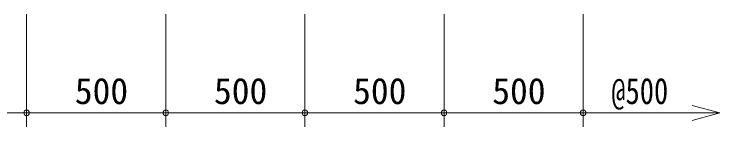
# Model space of a CAD drawing. Units: millimetres, scale not verified. Extents: x -10062 to 10062, y -6938 to 6938.
# Drawn here: x -5015 to -2479, y 3009 to 3412 of the extents above; entities that cross this region are included whole.
import ezdxf
from ezdxf.enums import TextEntityAlignment as Align

# ---------------------------------------------------------------- set-up
doc = ezdxf.new("R2010")
doc.units = ezdxf.units.MM
doc.header["$LTSCALE"] = 40
doc.header["$PDMODE"] = 32
doc.header["$PDSIZE"] = 20
doc.layers.add('0-2_0', color=2, linetype='Continuous', lineweight=9)
doc.layers.add('1-2_dim', color=7, linetype='Continuous', lineweight=9)
doc.styles.add('ＭＳ ゴシック', font='')
doc.styles.get('ＭＳ ゴシック').set_extended_font_data('MS Gothic')

msp = doc.modelspace()

# ---------------------------------------------------------------- linework, layer by layer
at = {"layer": '0-2_0', "color": 4, "lineweight": 5}
for p, q in [((-2579.34, 3059.28), (-2970.5, 3059.28)), ((-2479.34, 3059.28), (-2579.34, 3059.28))]:
    msp.add_line(p, q, dxfattribs=at)
msp.add_lwpolyline([(-2579.34, 3032.48), (-2479.34, 3059.28), (-2579.34, 3086.08)], dxfattribs=at)
at = {"layer": '1-2_dim'}
for p, q in [((-4970.5, 3412.28), (-4970.5, 3009.28)), ((-4970.5, 3412.28), (-4970.5, 3009.28)), ((-4470.5, 3412.28), (-4470.5, 3009.28)), ((-4470.5, 3412.28), (-4470.5, 3009.28)), ((-3970.5, 3412.28), (-3970.5, 3009.28)), ((-3970.5, 3412.28), (-3970.5, 3009.28)), ((-3470.5, 3412.28), (-3470.5, 3009.28)), ((-3470.5, 3412.28), (-3470.5, 3009.28)), ((-2970.5, 3412.28), (-2970.5, 3009.28)), ((-4970.5, 3059.28), (-5470.5, 3059.28)), ((-4470.5, 3059.28), (-4970.5, 3059.28)), ((-4920.5, 3059.28), (-4520.5, 3059.28)), ((-3970.5, 3059.28), (-4470.5, 3059.28)), ((-4420.5, 3059.28), (-4020.5, 3059.28)), ((-3470.5, 3059.28), (-3970.5, 3059.28)), ((-3920.5, 3059.28), (-3520.5, 3059.28)), ((-2970.5, 3059.28), (-3470.5, 3059.28)), ((-3420.5, 3059.28), (-3020.5, 3059.28))]:
    msp.add_line(p, q, dxfattribs=at)
for p in [(-4970.5, 3059.28), (-4470.5, 3059.28), (-3970.5, 3059.28), (-3470.5, 3059.28), (-2970.5, 3059.28)]:
    msp.add_point(p, dxfattribs=at)

# ---------------------------------------------------------------- texts
at = {"layer": '0-2_0', "style": 'ＭＳ ゴシック', "width": 0.8}
msp.add_text('@500', height=93.84, dxfattribs=at).set_placement((-2869.35, 3062.48), align=Align.BOTTOM_LEFT)
at = {"layer": '1-2_dim', "color": 2, "style": 'ＭＳ ゴシック'}
for p in [(-4797.3, 3062.48), (-4297.3, 3062.48), (-3797.3, 3062.48), (-3297.3, 3062.48)]:
    msp.add_text('500', height=93.84, dxfattribs=at).set_placement(p, align=Align.BOTTOM_LEFT)

doc.saveas('drawing.dxf')
